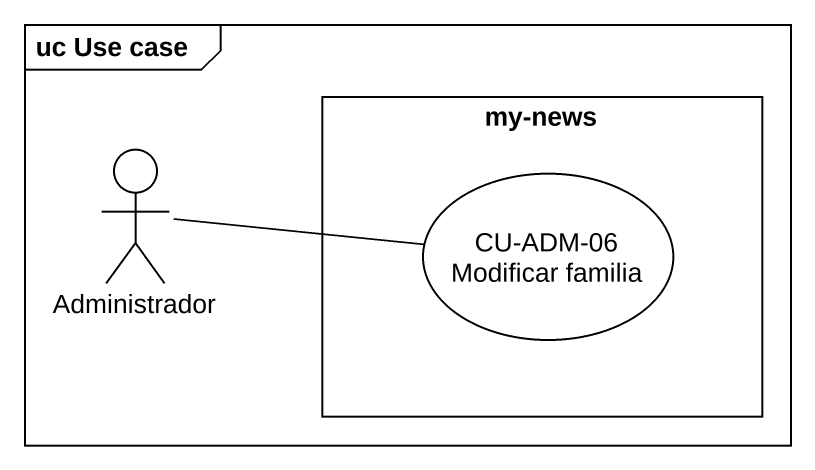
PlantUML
@startuml
mainframe uc Use case
actor Administrador
rectangle "my-news" as my_news {
  usecase "CU-ADM-06 Modificar familia" as CU_ADM_06_Modificar_familia
}
Administrador -right- CU_ADM_06_Modificar_familia
@enduml
